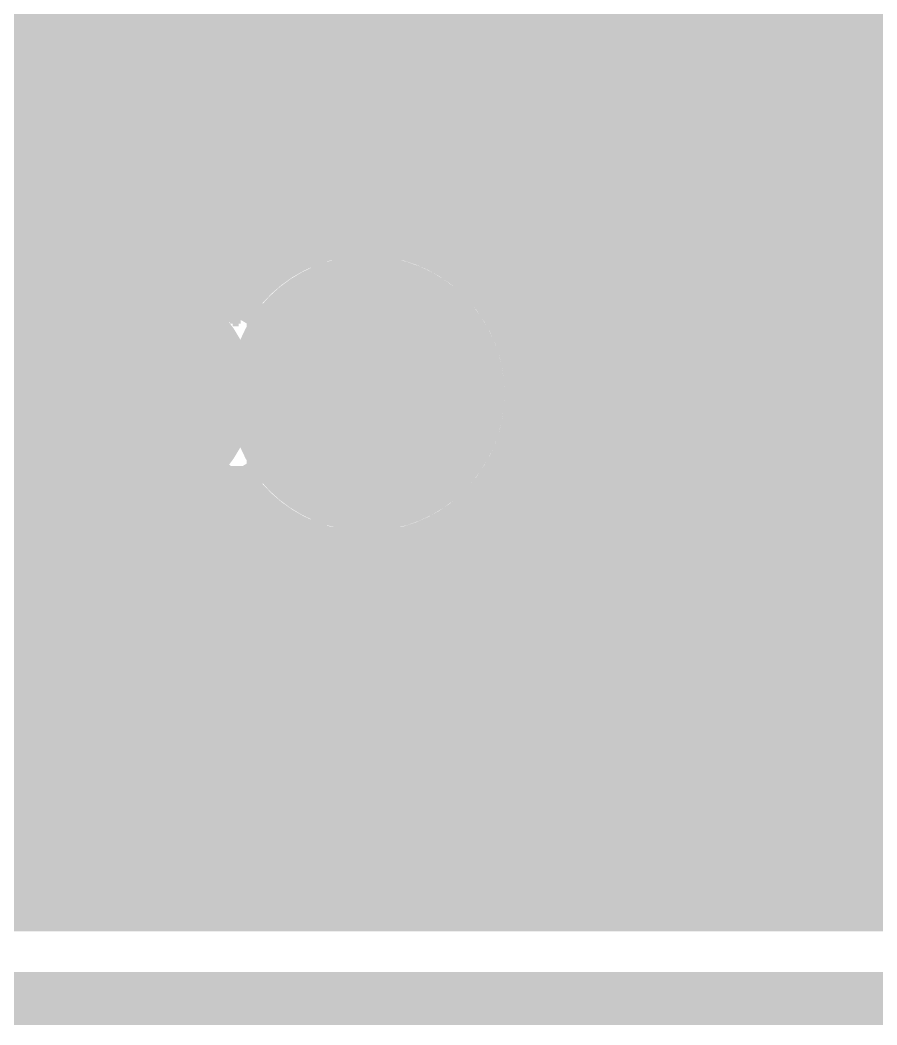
# Model space of a CAD drawing. Extents: x -118 to 4, y -52 to 56.
# Drawn here: x -71.61 to -63.51, y -4.06 to 5.43 of the extents above; entities that cross this region are included whole.
import ezdxf

# ---------------------------------------------------------------- set-up
doc = ezdxf.new("R2010")
doc.units = 0
doc.header["$MEASUREMENT"] = 0
doc.layers.get('0').update_dxf_attribs({"linetype": 'CONTINUOUS'})
for name, color, linetype in [('22-302-0_BOT', 7, 'CONTINUOUS'), ('22-302-0_DRD', 7, 'CONTINUOUS'), ('22-302-0_DRL', 2, 'CONTINUOUS'), ('22-302-0_GND', 1, 'CONTINUOUS'), ('22-302-0_IN1', 3, 'CONTINUOUS'), ('22-302-0_SMB', 5, 'CONTINUOUS'), ('22-302-0_SMT', 10, 'CONTINUOUS'), ('22-302-0_SST', 11, 'CONTINUOUS'), ('22-302-0_TOP', 13, 'CONTINUOUS'), ('THRUHOLE_NPT', 15, 'CONTINUOUS'), ('THRUHOLE_TAP', 7, 'CONTINUOUS')]:
    doc.layers.add(name, color=color, linetype=linetype)

# ---------------------------------------------------------------- blocks, each defined once
blk = doc.blocks.new('ROUND_16')
at = {"const_width": 0.65024}
blk.add_lwpolyline([(-0.32512, 0, 1), (0.32512, 0, 1)], format="xyb", close=True, dxfattribs=at)
blk = doc.blocks.new('ROUND_17')
at = {"const_width": 1.09982}
blk.add_lwpolyline([(-0.54991, 0, 1), (0.54991, 0, 1)], format="xyb", close=True, dxfattribs=at)
blk = doc.blocks.new('ROUND_18')
at = {"const_width": 0.84963}
blk.add_lwpolyline([(-0.424814, 0, 1), (0.424814, 0, 1)], format="xyb", close=True, dxfattribs=at)
blk = doc.blocks.new('ROUND_100')
at = {"const_width": 0.59944}
blk.add_lwpolyline([(-0.29972, 0, 1), (0.29972, 0, 1)], format="xyb", close=True, dxfattribs=at)
blk = doc.blocks.new('ROUND_101')
at = {"const_width": 0.8001}
blk.add_lwpolyline([(-0.40005, 0, 1), (0.40005, 0, 1)], format="xyb", close=True, dxfattribs=at)
blk = doc.blocks.new('ROUND_19')
at = {"const_width": 1.016}
blk.add_lwpolyline([(-0.508, 0, 1), (0.508, 0, 1)], format="xyb", close=True, dxfattribs=at)
blk = doc.blocks.new('ROUND_71')
at = {"const_width": 1.30048}
blk.add_lwpolyline([(-0.65024, 0, 1), (0.65024, 0, 1)], format="xyb", close=True, dxfattribs=at)
blk = doc.blocks.new('ROUND_72')
at = {"const_width": 1.09982}
blk.add_lwpolyline([(-0.54991, 0, 1), (0.54991, 0, 1)], format="xyb", close=True, dxfattribs=at)
blk = doc.blocks.new('ROUND_97')
at = {"const_width": 0.90043}
blk.add_lwpolyline([(-0.450214, 0, 1), (0.450214, 0, 1)], format="xyb", close=True, dxfattribs=at)

msp = doc.modelspace()

# ---------------------------------------------------------------- linework, layer by layer
at = {"layer": '22-302-0_BOT'}
for points, const_width in [([(-77.724, 7.62), (-75.692, 5.588), (-58.928, 5.588), (-58.42, 5.08)], 0.635), ([(-59.19724, 4.9784), (-73.11898, 4.9784)], 0.254), ([(-59.18454, 4.9657), (-73.10628, 4.9657)], 0.254), ([(-71.5518, 4.9657), (-71.5518, 2.4511)], 0.254), ([(-71.3232, 4.9657), (-71.3232, 2.7559)], 0.254), ([(-71.0946, 4.9657), (-71.0946, 2.92608)], 0.254), ([(-70.866, 4.9657), (-70.866, 3.02768)], 0.254), ([(-70.6374, 4.9657), (-70.6374, 3.07848)], 0.254), ([(-70.4088, 4.9657), (-70.4088, 3.08102)], 0.254), ([(-70.1802, 4.9657), (-70.1802, 3.04038)], 0.254), ([(-69.9516, 4.9657), (-69.9516, 2.9464)], 0.254), ([(-69.723, 4.9657), (-69.723, 2.78892)], 0.254), ([(-69.4944, 4.9657), (-69.4944, 2.7432)], 0.254), ([(-69.2658, 4.9657), (-69.2658, 2.98958)], 0.254), ([(-69.0372, 4.9657), (-69.0372, 3.1496)], 0.254), ([(-68.8086, 4.9657), (-68.8086, 3.25374)], 0.254), ([(-68.58, 4.9657), (-68.58, 3.3147)], 0.254), ([(-68.3514, 4.9657), (-68.3514, 3.33502)], 0.254), ([(-68.1228, 4.9657), (-68.1228, 3.31978)], 0.254), ([(-67.8942, 4.9657), (-67.8942, 3.2639)], 0.254), ([(-67.6656, 4.9657), (-67.6656, 3.16738)], 0.254), ([(-67.437, 4.9657), (-67.437, 3.01752)], 0.254), ([(-67.2084, 4.9657), (-67.2084, 2.78384)], 0.254), ([(-66.9798, 4.9657), (-66.9798, 2.35966)], 0.254), ([(-66.7512, 4.9657), (-66.7512, -0.508)], 0.254), ([(-66.5226, 4.9657), (-66.5226, -0.508)], 0.254), ([(-66.294, 4.9657), (-66.294, -0.508)], 0.254), ([(-66.0654, 4.9657), (-66.0654, -0.508)], 0.254), ([(-65.8368, 4.9657), (-65.8368, -0.508)], 0.254), ([(-65.6082, 4.9657), (-65.6082, -0.508)], 0.254), ([(-65.3796, 4.9657), (-65.3796, -0.508)], 0.254), ([(-65.151, 4.9657), (-65.151, -0.508)], 0.254), ([(-64.9224, 4.9657), (-64.9224, -0.508)], 0.254), ([(-64.6938, 4.9657), (-64.6938, -0.508)], 0.254), ([(-64.4652, 4.9657), (-64.4652, -0.508)], 0.254), ([(-64.2366, 4.9657), (-64.2366, -0.508)], 0.254), ([(-64.008, 4.9657), (-64.008, -0.508)], 0.254), ([(-63.7794, 4.9657), (-63.7794, -0.508)], 0.254), ([(-63.5508, 4.9657), (-63.5508, -0.508)], 0.254), ([(-59.01436, 4.7498), (-72.89038, 4.7498)], 0.254), ([(-58.80608, 4.5212), (-72.66178, 4.5212)], 0.254), ([(-43.2054, 4.2926), (-72.43318, 4.2926)], 0.254), ([(-43.2054, 4.064), (-72.22744, 4.064)], 0.254), ([(-44.86402, 3.8354), (-72.11314, 3.8354)], 0.254), ([(-45.22978, 3.6068), (-72.06742, 3.6068)], 0.254), ([(-45.3517, 3.3782), (-72.06488, 3.3782)], 0.254), ([(-69.03974, 3.1496), (-72.06488, 3.1496)], 0.254), ([(-45.38218, 3.1496), (-67.63004, 3.1496)], 0.254), ([(-71.10476, 2.921), (-72.06488, 2.921)], 0.254), ([(-69.342, 2.921), (-69.90334, 2.921)], 0.254), ([(-45.58538, 2.921), (-67.32778, 2.921)], 0.254), ([(-71.38416, 2.6924), (-72.06488, 2.6924)], 0.254), ([(-69.52742, 2.6924), (-69.62648, 2.6924)], 0.254), ([(-45.81398, 2.6924), (-67.14236, 2.6924)], 0.254), ([(-71.54418, 2.4638), (-71.96582, 2.4638)], 0.254), ([(-46.04258, 2.4638), (-67.0179, 2.4638)], 0.254), ([(-71.63816, 2.2352), (-71.87184, 2.2352)], 0.254), ([(-46.27118, 2.2352), (-66.94424, 2.2352)], 0.254), ([(-71.68134, 2.0066), (-71.82866, 2.0066)], 0.254), ([(-46.49978, 2.0066), (-66.90868, 2.0066)], 0.254), ([(-71.6788, 1.778), (-71.8312, 1.778)], 0.254), ([(-46.72838, 1.778), (-66.91122, 1.778)], 0.254), ([(-71.63054, 1.5494), (-71.87946, 1.5494)], 0.254), ([(-46.95698, 1.5494), (-66.94932, 1.5494)], 0.254), ([(-66.9798, 1.4478), (-66.9798, -0.508)], 0.254), ([(-47.18558, 1.3208), (-67.0306, 1.3208)], 0.254), ([(-69.723, 1.02108), (-69.723, -0.508)], 0.254), ([(-69.51218, 1.0922), (-69.64934, 1.0922)], 0.254), ([(-69.4944, 1.0668), (-69.4944, -0.508)], 0.254), ([(-67.2084, 1.02362), (-67.2084, -0.508)], 0.254), ([(-47.41418, 1.0922), (-67.1576, 1.0922)], 0.254), ([(-69.9516, 0.86106), (-69.9516, -0.508)], 0.254), ([(-69.31406, 0.8636), (-69.94906, 0.8636)], 0.254), ([(-47.64278, 0.8636), (-67.35572, 0.8636)], 0.254), ([(-70.6374, 0.73152), (-70.6374, -0.508)], 0.254), ([(-70.4088, 0.72898), (-70.4088, -0.508)], 0.254), ([(-70.1802, 0.76962), (-70.1802, -0.508)], 0.254), ([(-69.2658, 0.81788), (-69.2658, -0.508)], 0.254), ([(-67.437, 0.79248), (-67.437, -0.508)], 0.254), ([(-78.867, 0.2032), (-78.74, 0.0762), (-78.74, -2.54), (-47.9552, -2.54), (-47.625, -2.2098)], 1.27), ([(-68.99148, 0.635), (-70.7771, 0.635)], 0.254), ([(-69.0372, 0.65786), (-69.0372, -0.508)], 0.254), ([(-47.87138, 0.635), (-67.6783, 0.635)], 0.254), ([(-67.6656, 0.64008), (-67.6656, -0.508)], 0.254), ([(-68.8086, 0.55626), (-68.8086, -0.508)], 0.254), ([(-67.8942, 0.54356), (-67.8942, -0.508)], 0.254), ([(-68.58, 0.4953), (-68.58, -0.508)], 0.254), ([(-68.3514, 0.47498), (-68.3514, -0.508)], 0.254), ([(-68.1228, 0.49022), (-68.1228, -0.508)], 0.254), ([(-48.6537, 0.4064), (-70.78726, 0.4064)], 0.254), ([(-48.6537, 0.1778), (-70.85584, 0.1778)], 0.254), ([(-70.866, 0.1524), (-70.866, -0.508)], 0.254), ([(-48.6537, -0.0508), (-70.993, -0.0508)], 0.254), ([(-71.0946, -0.15748), (-71.0946, -0.508)], 0.254), ([(-71.3232, -0.31496), (-71.3232, -0.508)], 0.254), ([(-48.6537, -0.2794), (-71.25716, -0.2794)], 0.254), ([(-71.5518, -0.3937), (-71.5518, -0.508)], 0.254), ([(-48.6537, -0.508), (-77.1652, -0.508)], 0.254)]:
    msp.add_lwpolyline(points, dxfattribs=dict(at, const_width=const_width))
at = {"layer": '22-302-0_BOT', "const_width": 0.254}
for points in [[(-68.33616, 3.33502, 0.2665448), (-69.57083, 2.62649)], [(-66.90614, 1.905, 0.4142136), (-68.33616, 3.33502)], [(-70.50532, 3.0861, 0.4142136), (-71.68642, 1.905)], [(-69.5706, 2.62636, 0.232437), (-70.50532, 3.0857)], [(-71.68642, 1.905, 0.0800978), (-71.62657, 1.53379)], [(-68.33616, 0.47498, 0.4142136), (-66.90614, 1.905)], [(-71.62546, 1.53416, 0.0331929), (-71.755, 1.54277)], [(-70.50532, 0.7239, 0.2324369), (-69.57028, 1.1834)], [(-69.5706, 1.18364, 0.266545), (-68.33616, 0.47498)], [(-70.79488, 0.75946, 0.0619755), (-70.50532, 0.72343)], [(-70.77456, 0.56388, 0.0502807), (-70.79429, 0.75958)], [(-71.755, -0.41402, 0.4142136), (-70.7771, 0.56388)]]:
    msp.add_lwpolyline(points, format="xyb", dxfattribs=at)
at = {"layer": '22-302-0_DRD'}
for points, const_width in [([(-71.14032, 2.54), (-71.14032, 1.905)], 0.254), ([(-70.50532, 2.54), (-71.14032, 2.54)], 0.254), ([(-70.50532, 1.27), (-70.50532, 2.54)], 0.254), ([(-68.33362, 2.286), (-68.96862, 1.651)], 0.254), ([(-67.69862, 1.651), (-68.33362, 2.286)], 0.254), ([(-71.14032, 1.905), (-69.87032, 1.905)], 0.254), ([(-69.87032, 1.905), (-69.87032, 1.27)], 0.254), ([(-68.96862, 1.651), (-67.69862, 1.651)], 0.254), ([(-69.87032, 1.27), (-70.50532, 1.27)], 0.254), ([(-71.501, 1.19888), (-72.009, 1.19888)], 0.254), ([(-71.12, 0.81788), (-71.501, 1.19888)], 0.254), ([(-71.12, 0.30988), (-71.12, 0.81788)], 0.254), ([(-71.501, -0.06858), (-71.12, 0.30988)], 0.254), ([(-72.009, -0.06858), (-71.501, -0.06858)], 0.254), ([(-115.4811, -3.81), (1.81102, -3.81)], 0.50038)]:
    msp.add_lwpolyline(points, dxfattribs=dict(at, const_width=const_width))
at = {"layer": '22-302-0_DRL', "const_width": 0.50038}
msp.add_lwpolyline([(-115.4811, -3.81), (1.81102, -3.81)], dxfattribs=at)
at = {"layer": '22-302-0_GND', "const_width": 0.50038}
msp.add_lwpolyline([(-115.4811, -3.81), (1.81102, -3.81)], dxfattribs=at)
at = {"layer": '22-302-0_IN1', "const_width": 0.254}
for points in [[(1.524, 55.372), (2.921, 53.975), (2.921, 4.064), (-3.81, 4.064), (-3.81, -3.048), (-89.154, -3.048)], [(-63.4492, 27.39136), (-63.4492, -3.048)], [(-63.6778, 27.01544), (-63.6778, -3.048)], [(-63.9064, 26.79954), (-63.9064, -3.048)], [(-64.135, 26.6573), (-64.135, -3.048)], [(-64.3636, 26.5684), (-64.3636, -3.048)], [(-64.5922, 26.52014), (-64.5922, -3.048)], [(-67.564, 20.07108), (-67.564, 3.10896)], [(-66.1924, 16.90624), (-66.1924, -3.048)], [(-67.3354, 16.58874), (-67.3354, 2.92608)], [(-66.421, 16.54302), (-66.421, -3.048)], [(-67.1068, 16.43888), (-67.1068, 2.63652)], [(-66.6496, 16.41856), (-66.6496, -3.048)], [(-66.8782, 16.38808), (-66.8782, -3.048)], [(-64.8208, 11.20902), (-64.8208, -3.048)], [(-65.9638, 11.16838), (-65.9638, -3.048)], [(-65.7352, 10.96264), (-65.7352, -3.048)], [(-65.278, 10.88898), (-65.278, -3.048)], [(-65.0494, 10.97788), (-65.0494, -3.048)], [(-65.5066, 10.8839), (-65.5066, -3.048)], [(-70.993, 8.75284), (-70.993, 2.97942)], [(-71.2216, 8.65124), (-71.2216, 2.84226)], [(-71.6788, 8.56234), (-71.6788, 2.032)], [(-71.4502, 8.58774), (-71.4502, 2.61112)], [(-70.7644, 7.12978), (-70.7644, 3.05562)], [(-67.7926, 7.0104), (-67.7926, 3.22834)], [(-70.5358, 6.70052), (-70.5358, 3.08356)], [(-68.0212, 6.63956), (-68.0212, 3.29946)], [(-70.3072, 6.45414), (-70.3072, 3.06832)], [(-68.2498, 6.4135), (-68.2498, 3.33248)], [(-70.0786, 6.2865), (-70.0786, 3.00482)], [(-68.4784, 6.2611), (-68.4784, 3.3274)], [(-69.85, 6.17474), (-69.85, 2.88544)], [(-68.707, 6.15696), (-68.707, 3.28422)], [(-69.6214, 6.10108), (-69.6214, 2.68732)], [(-69.3928, 6.06552), (-69.3928, 2.86766)], [(-69.1642, 6.06298), (-69.1642, 3.07086)], [(-68.9356, 6.09092), (-68.9356, 3.20294)], [(-59.01436, 5.4102), (-85.3948, 5.4102)], [(-59.09056, 5.1816), (-85.3948, 5.1816)], [(-59.08802, 4.953), (-85.3948, 4.953)], [(-58.99912, 4.7244), (-85.3948, 4.7244)], [(-58.76798, 4.4958), (-85.3948, 4.4958)], [(-41.19118, 4.2672), (-85.3948, 4.2672)], [(-41.13276, 4.0386), (-85.3948, 4.0386)], [(-44.9453, 3.81), (-85.3948, 3.81)], [(-45.24756, 3.5814), (-85.3948, 3.5814)], [(-45.35932, 3.3528), (-85.3948, 3.3528)], [(-69.08292, 3.1242), (-74.42708, 3.1242)], [(-45.38218, 3.1242), (-67.58686, 3.1242)], [(-71.1454, 2.8956), (-72.3646, 2.8956)], [(-69.3674, 2.8956), (-69.8627, 2.8956)], [(-45.32376, 2.8956), (-67.30238, 2.8956)], [(-71.40702, 2.667), (-72.10298, 2.667)], [(-69.5452, 2.667), (-69.60362, 2.667)], [(-45.15612, 2.667), (-67.12458, 2.667)], [(-71.55688, 2.4384), (-71.95312, 2.4384)], [(-40.93972, 2.4384), (-67.00774, 2.4384)], [(-71.64578, 2.2098), (-71.86422, 2.2098)], [(-37.04336, 2.2098), (-66.93662, 2.2098)], [(-71.68388, 1.9812), (-71.82612, 1.9812)], [(-36.83508, 1.9812), (-66.90614, 1.9812)], [(-71.6788, 1.778), (-71.6788, 1.54178)], [(-71.67626, 1.7526), (-71.83374, 1.7526)], [(-33.62452, 1.7526), (-66.91376, 1.7526)], [(-33.77692, 1.524), (-66.95694, 1.524)], [(-44.10202, 1.2954), (-67.04076, 1.2954)], [(-69.6214, 1.12268), (-69.6214, -3.048)], [(-67.1068, 1.17348), (-67.1068, -3.048)], [(-69.4944, 1.0668), (-69.67474, 1.0668)], [(-44.46778, 1.0668), (-67.17538, 1.0668)], [(-69.85, 0.92202), (-69.85, -3.048)], [(-69.3928, 0.94234), (-69.3928, -3.048)], [(-69.28612, 0.8382), (-69.99986, 0.8382)], [(-44.5897, 0.8382), (-67.38366, 0.8382)], [(-67.3354, 0.88138), (-67.3354, -3.048)], [(-70.7644, 0.75438), (-70.7644, -3.048)], [(-70.3072, 0.74168), (-70.3072, -3.048)], [(-70.0786, 0.80518), (-70.0786, -3.048)], [(-69.1642, 0.73914), (-69.1642, -3.048)], [(-70.5358, 0.7239), (-70.5358, -3.048)], [(-67.564, 0.70104), (-67.564, -3.048)], [(-68.94068, 0.6096), (-70.7771, 0.6096)], [(-68.9356, 0.60706), (-68.9356, -3.048)], [(-67.7926, 0.58166), (-67.7926, -3.048)], [(-44.62018, 0.6096), (-67.7291, 0.6096)], [(-68.707, 0.52324), (-68.707, -3.048)], [(-68.4784, 0.4826), (-68.4784, -3.048)], [(-68.2498, 0.47752), (-68.2498, -3.048)], [(-68.0212, 0.51054), (-68.0212, -3.048)], [(-61.4553, 0.381), (-70.79234, 0.381)], [(-61.75756, 0.1524), (-70.866, 0.1524)], [(-61.86932, -0.0762), (-71.01332, -0.0762)], [(-70.993, -0.0508), (-70.993, -3.048)], [(-61.89218, -0.3048), (-71.30288, -0.3048)], [(-71.2216, -0.25654), (-71.2216, -3.048)], [(-71.6788, -0.41148), (-71.6788, -3.048)], [(-71.4502, -0.36576), (-71.4502, -3.048)], [(-61.83376, -0.5334), (-98.425, -0.5334)], [(-61.66612, -0.762), (-98.425, -0.762)], [(-3.81, -0.9906), (-98.425, -0.9906)], [(-3.81, -1.2192), (-98.425, -1.2192)], [(-3.81, -1.4478), (-98.425, -1.4478)], [(-3.81, -1.6764), (-98.425, -1.6764)], [(-3.81, -1.905), (-98.425, -1.905)], [(-3.81, -2.1336), (-98.425, -2.1336)], [(-3.81, -2.3622), (-98.425, -2.3622)], [(-3.81, -2.5908), (-98.425, -2.5908)], [(-3.81, -2.8194), (-98.425, -2.8194)]]:
    msp.add_lwpolyline(points, dxfattribs=at)
for points in [[(-68.33616, 3.33502, 0.2665448), (-69.57083, 2.62649)], [(-66.90614, 1.905, 0.4142136), (-68.33616, 3.33502)], [(-70.50532, 3.0861, 0.4142136), (-71.68642, 1.905)], [(-69.5706, 2.62636, 0.232437), (-70.50532, 3.0857)], [(-71.68642, 1.905, 0.0800978), (-71.62657, 1.53379)], [(-68.33616, 0.47498, 0.4142136), (-66.90614, 1.905)], [(-71.62546, 1.53416, 0.0331929), (-71.755, 1.54277)], [(-70.50532, 0.7239, 0.2324369), (-69.57028, 1.1834)], [(-69.5706, 1.18364, 0.266545), (-68.33616, 0.47498)], [(-70.79488, 0.75946, 0.0619755), (-70.50532, 0.72343)], [(-70.77456, 0.56388, 0.0502807), (-70.79429, 0.75958)], [(-71.755, -0.41402, 0.4142136), (-70.7771, 0.56388)]]:
    msp.add_lwpolyline(points, format="xyb", dxfattribs=at)
at = {"layer": '22-302-0_SST'}
for points, const_width in [([(-65.55486, 16.79448), (-57.05602, 16.79448), (-57.05602, 4.79552), (-65.55486, 4.79552), (-65.55486, 16.79448)], 0.254), ([(-71.35368, 16.15948), (-71.35368, 14.55928), (-72.15378, 14.55928), (-72.15378, 16.15948), (-77.2541, 16.15948), (-77.2541, 4.16052), (-72.15378, 4.16052), (-72.15378, 5.76072), (-71.35368, 5.76072), (-71.35368, 4.16052), (-66.2559, 4.16052), (-66.2559, 16.15948), (-71.35368, 16.15948)], 0.1524), ([(-71.45528, 5.56006), (-71.45528, 4.75996), (-72.05472, 4.75996), (-72.05472, 5.56006), (-71.45528, 5.56006)], 0.1524), ([(-71.35368, 4.85902), (-71.45528, 4.85902)], 0.1524), ([(-64.1223, 4.3561), (-64.1223, 4.11988)], 0.1524), ([(-64.1223, 4.23926), (-65.1383, 4.23926), (-64.97066, 4.11988)], 0.1524), ([(-63.6778, 4.0005), (-63.6778, 1.0795), (-62.0395, 1.0795), (-62.0395, 4.0005), (-63.6778, 4.0005)], 0.1524), ([(-74.72426, 3.6449), (-68.78574, 3.6449)], 0.1524), ([(-68.78574, 3.24104), (-67.4243, 3.24104), (-67.4243, 3.6449), (-68.78574, 3.6449), (-68.78574, 0.1651), (-69.15404, 0.1651), (-69.15404, -0.65532), (-69.55536, -0.65532), (-69.55536, -1.84404), (-73.95464, -1.84404), (-73.95464, -0.65532), (-74.35596, -0.65532), (-74.35596, -2.11582), (-69.15404, -2.11582), (-69.15404, -0.65532)], 0.1524), ([(-65.1383, 3.63728), (-64.29248, 3.63728), (-64.1223, 3.57886), (-64.1223, 3.22326), (-64.29248, 3.1623), (-65.1383, 3.1623)], 0.1524), ([(-67.4243, 0.56896), (-67.4243, 3.24104)], 0.1524), ([(-73.95464, -0.65532), (-73.95464, 0.81026), (-74.11466, 0.81026), (-74.11466, 2.99974), (-69.39534, 2.99974), (-69.39534, 0.81026), (-69.55536, 0.81026), (-70.42404, 0.81026), (-71.6153, 0.81026), (-71.6153, 1.6891), (-71.6153, 2.28854), (-71.8947, 2.28854), (-71.8947, 1.6891), (-71.6153, 1.6891)], 0.1524), ([(-71.6153, 2.28854), (-71.6153, 2.99974)], 0.1524), ([(-65.82918, 2.3368), (-65.82918, 2.10058)], 0.1524), ([(-64.22136, 1.89992), (-64.05372, 1.95834), (-64.05372, 2.31394), (-64.22136, 2.37236), (-64.56172, 2.37236), (-64.72936, 2.25552), (-64.72936, 1.89992), (-65.06972, 1.89992), (-65.06972, 2.37236)], 0.1524), ([(-70.33768, 1.73736), (-70.18782, 1.5875), (-70.82282, 1.5875), (-70.67296, 1.73736), (-70.33768, 1.73736), (-70.33768, 2.07264), (-70.18782, 2.2225), (-70.82282, 2.2225), (-70.67296, 2.07264), (-70.33768, 2.07264)], 0.1524), ([(-70.82282, 2.2225), (-70.82282, 1.5875)], 0.1524), ([(-70.18782, 2.2225), (-70.18782, 1.5875)], 0.1524), ([(-65.82918, 2.21742), (-66.84518, 2.21742), (-66.675, 2.10058)], 0.1524), ([(-70.67296, 1.73736), (-70.67296, 2.07264)], 0.1524), ([(-66.84518, 1.61798), (-66.84518, 1.37922)], 0.1524), ([(-66.167, 1.20142), (-65.99682, 1.20142), (-65.82918, 1.26238), (-65.82918, 1.4986), (-65.99682, 1.55702), (-66.84518, 1.55702)], 0.1524), ([(-64.56172, 1.06172), (-64.56172, 1.41732), (-64.72936, 1.53416), (-64.89954, 1.53416), (-65.06972, 1.41732), (-65.06972, 1.06172), (-64.05372, 1.06172)], 0.1524), ([(-64.56172, 1.35636), (-64.05372, 1.53416)], 0.1524), ([(-70.42404, 0.81026), (-70.42404, 0.53086), (-73.08596, 0.53086), (-73.08596, 0.81026)], 0.1524), ([(-69.55536, -0.65532), (-69.55536, 0.81026)], 0.1524), ([(-68.78574, 0.56896), (-67.4243, 0.56896), (-67.4243, 0.1651), (-68.78574, 0.1651)], 0.1524), ([(-62.23, -3.048), (-63.5, -3.048), (-63.754, -2.794), (-63.754, 0.508), (-61.976, 0.508), (-61.976, -2.794), (-62.23, -3.048)], 0.1524), ([(-64.20104, -1.04902), (-64.03086, -0.93218), (-64.03086, -0.69342), (-64.20104, -0.57658), (-64.36868, -0.57658), (-64.70904, -0.8128), (-65.04686, -0.57658), (-65.04686, -1.04902)], 0.1524), ([(-64.03086, -1.41478), (-64.03086, -1.8288), (-65.04686, -1.8288)], 0.1524), ([(-61.976, -1.524), (-63.754, -1.524)], 0.1524), ([(-69.15404, -2.11582), (-69.15404, -2.69494), (-74.35596, -2.69494), (-74.35596, -2.11582)], 0.1524), ([(-64.03086, -2.667), (-64.03086, -2.3114), (-64.36868, -2.19202), (-64.70904, -2.19202), (-65.04686, -2.3114), (-65.04686, -2.667)], 0.1524), ([(-64.03086, -2.60858), (-65.04686, -2.60858)], 0.1524)]:
    msp.add_lwpolyline(points, dxfattribs=dict(at, const_width=const_width))
at = {"layer": '22-302-0_TOP'}
for points, const_width in [([(-67.31, 9.4996), (-67.31, 3.14198)], 0.254), ([(-67.0814, 9.271), (-67.0814, 2.91084)], 0.254), ([(-66.8528, 9.0424), (-66.8528, 2.5273)], 0.254), ([(-66.6242, 8.8138), (-66.6242, -2.667)], 0.254), ([(-66.3956, 8.5852), (-66.3956, -2.667)], 0.254), ([(-66.167, 8.3566), (-66.167, -2.667)], 0.254), ([(-74.25436, 7.66064), (-70.50532, 3.90906), (-70.50532, 1.905)], 1.524), ([(-65.9384, 8.128), (-65.9384, -2.667)], 0.254), ([(-65.7098, 7.8994), (-65.7098, -2.667)], 0.254), ([(-72.47636, 7.67842), (-69.61378, 4.8133)], 0.254), ([(-65.4812, 7.6708), (-65.4812, -2.667)], 0.254), ([(-65.2526, 7.4422), (-65.2526, -2.667)], 0.254), ([(-67.5386, 7.19582), (-67.5386, 3.302)], 0.254), ([(-65.024, 7.2136), (-65.024, -2.667)], 0.254), ([(-64.7954, 6.985), (-64.7954, -2.667)], 0.254), ([(-64.5668, 6.7564), (-64.5668, -2.667)], 0.254), ([(-67.7672, 6.68528), (-67.7672, 3.40868)], 0.254), ([(-64.3382, 6.5278), (-64.3382, -2.667)], 0.254), ([(-67.9958, 6.40334), (-67.9958, 3.47726)], 0.254), ([(-64.1096, 6.2992), (-64.1096, -2.667)], 0.254), ([(-70.2818, 6.20776), (-70.2818, 5.48132)], 0.254), ([(-68.2244, 6.2103), (-68.2244, 3.50774)], 0.254), ([(-70.0532, 6.0706), (-70.0532, 5.25272)], 0.254), ([(-68.453, 6.07314), (-68.453, 3.50774)], 0.254), ([(-63.881, 6.0706), (-63.881, 0.76708)], 0.254), ([(-69.8246, 5.97408), (-69.8246, 5.02412)], 0.254), ([(-68.6816, 5.97662), (-68.6816, 3.47472)], 0.254), ([(-69.596, 5.91566), (-69.596, 4.79552)], 0.254), ([(-69.3674, 5.88518), (-69.3674, 4.47294)], 0.254), ([(-69.1388, 5.88518), (-69.1388, 3.29692)], 0.254), ([(-68.9102, 5.91566), (-68.9102, 3.40614)], 0.254), ([(-63.6778, 5.8674), (-63.6778, 4.1656)], 0.254), ([(-63.6778, 5.334), (-70.13448, 5.334)], 0.254), ([(-63.6778, 5.1054), (-69.90588, 5.1054)], 0.254), ([(-63.6778, 4.8768), (-69.67728, 4.8768)], 0.254), ([(-63.6778, 4.6482), (-69.47154, 4.6482)], 0.254), ([(-63.6778, 4.4196), (-69.342, 4.4196)], 0.254), ([(-63.6778, 4.191), (-69.2658, 4.191)], 0.254), ([(-63.8429, 4.1656), (-63.8429, 2.7432)], 0.254), ([(-63.6778, 4.1656), (-63.8429, 4.1656)], 0.254), ([(-63.8429, 3.9624), (-69.23532, 3.9624)], 0.254), ([(-69.23532, 3.90906), (-69.23532, 3.23596)], 0.254), ([(-63.8429, 3.7338), (-69.23532, 3.7338)], 0.254), ([(-68.4911, 3.5052), (-69.23532, 3.5052)], 0.254), ([(-63.8429, 3.5052), (-68.17868, 3.5052)], 0.254), ([(-69.17436, 3.2766), (-69.23532, 3.2766)], 0.254), ([(-63.8429, 3.2766), (-67.49542, 3.2766)], 0.254), ([(-63.8429, 3.048), (-67.20332, 3.048)], 0.254), ([(-63.8429, 2.8194), (-67.01282, 2.8194)], 0.254), ([(-63.8429, 2.7432), (-63.8429, 2.3368)], 0.254), ([(-63.8429, 2.5908), (-66.88074, 2.5908)], 0.254), ([(-63.8429, 2.3622), (-66.79438, 2.3622)], 0.254), ([(-63.8429, 2.3368), (-63.8429, 0.9144)], 0.254), ([(-63.8429, 2.1336), (-66.74358, 2.1336)], 0.254), ([(-63.8429, 1.905), (-66.72834, 1.905)], 0.254), ([(-63.8429, 1.6764), (-66.74358, 1.6764)], 0.254), ([(-63.8429, 1.4478), (-66.79438, 1.4478)], 0.254), ([(-63.8429, 1.2192), (-66.88074, 1.2192)], 0.254), ([(-66.8528, 1.2827), (-66.8528, -2.667)], 0.254), ([(-63.8429, 0.9906), (-67.01282, 0.9906)], 0.254), ([(-69.596, 0.89662), (-69.596, -2.667)], 0.254), ([(-67.0814, 0.89916), (-67.0814, -2.667)], 0.254), ([(-63.5127, 0.9144), (-63.8429, 0.9144)], 0.254), ([(-63.6524, 0.9144), (-63.6524, 0.76708)], 0.254), ([(-63.5127, 0.9144), (-63.5127, 0.76708)], 0.254), ([(-69.8246, 0.72898), (-69.8246, -2.667)], 0.254), ([(-69.46646, 0.762), (-69.77126, 0.762)], 0.254), ([(-63.5127, 0.762), (-67.20332, 0.762)], 0.254), ([(-64.01054, 0.76708), (-64.01054, -1.27508)], 0.254), ([(-63.5127, 0.76708), (-64.01054, 0.76708)], 0.254), ([(-69.3674, 0.67056), (-69.3674, -2.667)], 0.254), ([(-67.31, 0.66548), (-67.31, -2.667)], 0.254), ([(-70.59676, 0.54864), (-70.50532, 0.54556)], 0.254), ([(-70.5104, 0.5461), (-70.5104, -2.667)], 0.254), ([(-70.2818, 0.56388), (-70.2818, -2.667)], 0.254), ([(-70.0532, 0.62484), (-70.0532, -2.667)], 0.254), ([(-69.17436, 0.5334), (-70.59676, 0.5334)], 0.254), ([(-69.1388, 0.51308), (-69.1388, -2.667)], 0.254), ([(-67.5386, 0.508), (-67.5386, -2.667)], 0.254), ([(-64.01054, 0.5334), (-67.49542, 0.5334)], 0.254), ([(-68.9102, 0.40386), (-68.9102, -2.667)], 0.254), ([(-67.7672, 0.40132), (-67.7672, -2.667)], 0.254), ([(-68.4911, 0.3048), (-70.62724, 0.3048)], 0.254), ([(-68.6816, 0.33528), (-68.6816, -2.667)], 0.254), ([(-68.453, 0.30226), (-68.453, -2.667)], 0.254), ([(-68.2244, 0.29972), (-68.2244, -2.667)], 0.254), ([(-64.01054, 0.3048), (-68.17868, 0.3048)], 0.254), ([(-67.9958, 0.33274), (-67.9958, -2.667)], 0.254), ([(-64.01054, 0.0762), (-70.70598, 0.0762)], 0.254), ([(-70.739, 0.01016), (-70.739, -2.667)], 0.254), ([(-64.01054, -0.1524), (-70.84568, -0.1524)], 0.254), ([(-70.9676, -0.28194), (-70.9676, -2.667)], 0.254), ([(-64.01054, -0.381), (-71.08698, -0.381)], 0.254), ([(-71.1962, -0.44958), (-71.1962, -2.667)], 0.254), ([(-71.6534, -0.58674), (-71.6534, -2.667)], 0.254), ([(-71.4248, -0.54356), (-71.4248, -2.667)], 0.254), ([(-64.01054, -0.6096), (-110.5535, -0.6096)], 0.254), ([(-64.01054, -0.8382), (-110.61192, -0.8382)], 0.254), ([(-64.01054, -1.0668), (-110.68812, -1.0668)], 0.254), ([(-64.01054, -1.2954), (-110.78464, -1.2954)], 0.254), ([(-64.01054, -1.27508), (-64.01054, -2.667)], 0.254), ([(-64.01054, -1.524), (-110.90656, -1.524)], 0.254), ([(-64.01054, -1.7526), (-111.05642, -1.7526)], 0.254), ([(-64.01054, -1.9812), (-111.23676, -1.9812)], 0.254), ([(-64.01054, -2.2098), (-111.46028, -2.2098)], 0.254), ([(-64.01054, -2.286), (-62.865, -2.286)], 0.254), ([(-64.01054, -2.4384), (-111.73968, -2.4384)], 0.254), ([(-64.01054, -2.667), (-112.11052, -2.667)], 0.254)]:
    msp.add_lwpolyline(points, dxfattribs=dict(at, const_width=const_width))
at = {"layer": '22-302-0_TOP', "const_width": 0.254}
for points in [[(-69.23532, 3.90906, 0.1985446), (-69.60602, 4.80581)], [(-69.23532, 3.90906, 0.1985446), (-69.60602, 4.80581)], [(-68.33616, 3.51282, 0.1496378), (-69.23621, 3.23728)], [(-66.72834, 1.905, 0.4142136), (-68.33616, 3.51282)], [(-68.33616, 0.29718, 0.4142136), (-66.72834, 1.905)], [(-70.50532, 0.5461, 0.1865745), (-69.59122, 0.89949)], [(-69.59092, 0.89916, 0.2275783), (-68.33616, 0.29685)], [(-71.755, -0.59182, 0.4103653), (-70.59676, 0.54864)]]:
    msp.add_lwpolyline(points, format="xyb", dxfattribs=at)

# ---------------------------------------------------------------- block references
at = {"layer": '22-302-0_BOT'}
for name, p in [('ROUND_17', (-68.33362, 1.905)), ('ROUND_18', (-70.50532, 1.905)), ('ROUND_16', (-71.755, 0.56388))]:
    msp.add_blockref(name, p, dxfattribs=at)
at = {"layer": '22-302-0_DRL'}
for name, p in [('ROUND_101', (-68.33362, 1.905)), ('ROUND_100', (-70.50532, 1.905)), ('ROUND_16', (-71.755, 0.56388))]:
    msp.add_blockref(name, p, dxfattribs=at)
at = {"layer": '22-302-0_GND'}
for name, p in [('ROUND_71', (-68.33362, 1.905)), ('ROUND_72', (-70.50532, 1.905)), ('ROUND_19', (-71.755, 0.56388))]:
    msp.add_blockref(name, p, dxfattribs=at)
at = {"layer": '22-302-0_IN1'}
for name, p in [('ROUND_17', (-68.33362, 1.905)), ('ROUND_18', (-70.50532, 1.905)), ('ROUND_16', (-71.755, 0.56388))]:
    msp.add_blockref(name, p, dxfattribs=at)
at = {"layer": '22-302-0_SMB'}
for name, p in [('ROUND_17', (-68.33362, 1.905)), ('ROUND_97', (-70.50532, 1.905))]:
    msp.add_blockref(name, p, dxfattribs=at)
at = {"layer": '22-302-0_SMT'}
for name, p in [('ROUND_17', (-68.33362, 1.905)), ('ROUND_18', (-70.50532, 1.905))]:
    msp.add_blockref(name, p, dxfattribs=at)
at = {"layer": '22-302-0_TOP'}
for name, p in [('ROUND_17', (-68.33362, 1.905)), ('ROUND_18', (-70.50532, 1.905)), ('ROUND_16', (-71.755, 0.56388))]:
    msp.add_blockref(name, p, dxfattribs=at)
at = {"layer": 'THRUHOLE_NPT'}
msp.add_blockref('ROUND_16', (-71.755, 0.56388), dxfattribs=at)
at = {"layer": 'THRUHOLE_TAP'}
for name, p in [('ROUND_101', (-68.33362, 1.905)), ('ROUND_100', (-70.50532, 1.905))]:
    msp.add_blockref(name, p, dxfattribs=at)

doc.saveas('drawing.dxf')
